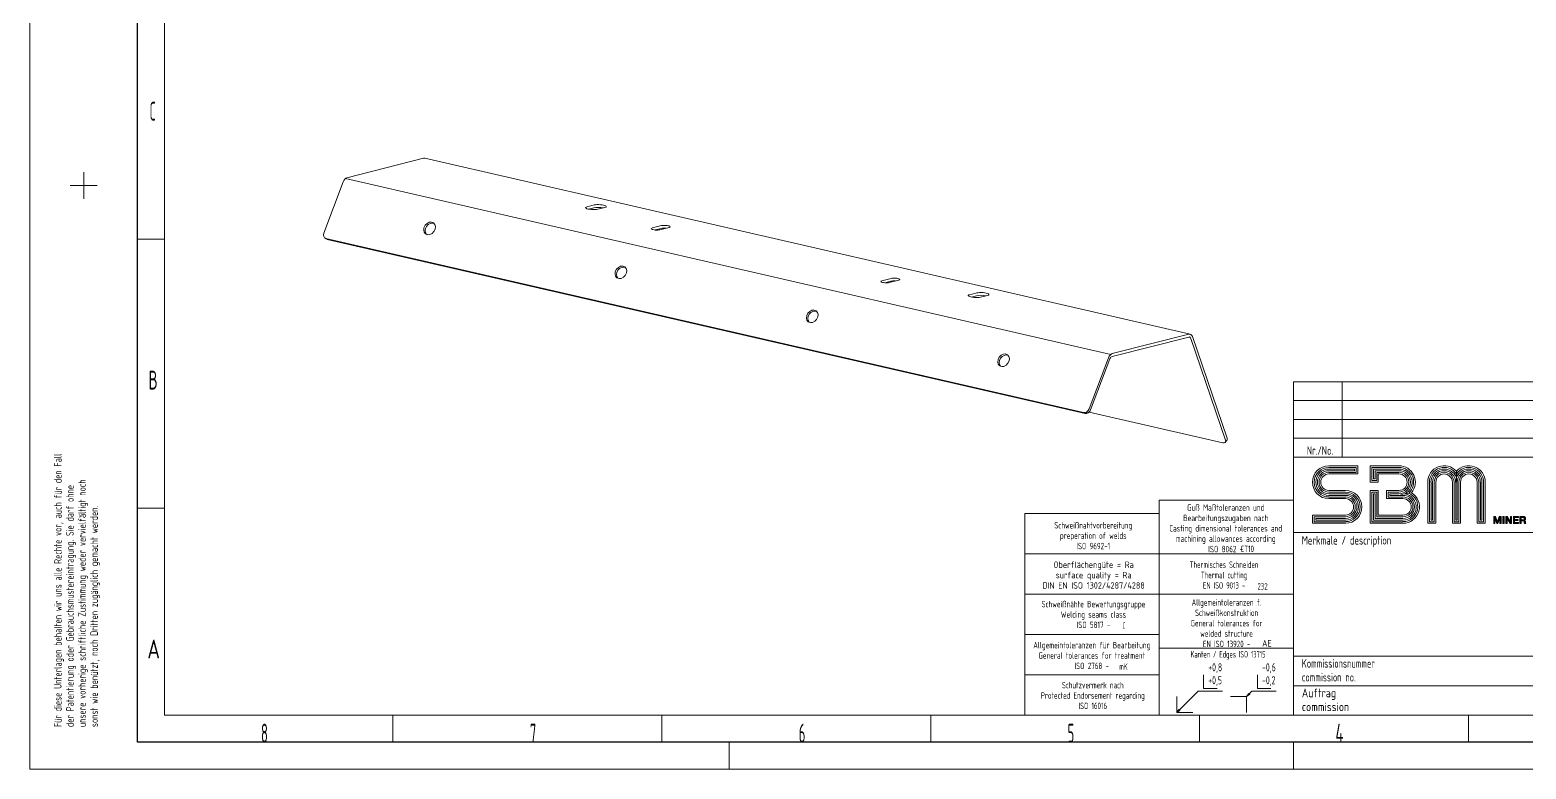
# Model space of a CAD drawing. Header units: millimetres. Extents: x 0 to 420, y 0 to 297.
# Drawn here: x 0 to 278.2, y 0 to 137.4 of the extents above; entities that cross this region are included whole.
import ezdxf
from ezdxf.lldxf.tags import DXFTag

# ---------------------------------------------------------------- set-up
doc = ezdxf.new("R2010")
doc.units = ezdxf.units.MM
doc.layers.add('1', color=7, linetype='CONTINUOUS', true_color=0xffffff)
doc.layers.add('256', color=7, linetype='CONTINUOUS', true_color=0xffffff)
doc.styles.add('iso-1', font='isocp.shx')
tags = doc.linetypes.add('DASHED', pattern=[25.72, 12.86, -12.86]).pattern_tags.tags
tags[6:7] = [DXFTag(74, 4), DXFTag(75, 0), DXFTag(340, '0'), DXFTag(46, 0.0), DXFTag(50, 0.0), DXFTag(44, 0.0), DXFTag(45, 0.0)]
tags[4:5] = [DXFTag(74, 4), DXFTag(75, 0), DXFTag(340, '0'), DXFTag(46, 0.0), DXFTag(50, 0.0), DXFTag(44, 0.0), DXFTag(45, 0.0)]

msp = doc.modelspace()

# ---------------------------------------------------------------- linework, layer by layer
at = {"layer": '1', "color": 4, "linetype": 'Continuous', "lineweight": 18}
for p, q in [((0, 0), (0, 297)), ((235, 72), (410, 72)), ((235, 72), (235, 10)), ((235, 58), (235, 44)), ((235, 58), (308, 58)), ((235, 58), (410, 58)), ((185, 40), (185, 47.5)), ((185, 47.5), (210, 47.5)), ((210, 50), (210, 40)), ((235, 50), (210, 50)), ((210, 47.5), (210, 40)), ((235, 40), (235, 50)), ((308, 44), (235, 44)), ((235, 44), (410, 44)), ((210, 40), (185, 40)), ((210, 40), (185, 40)), ((185, 40), (185, 32.5)), ((210, 40), (235, 40)), ((210, 40), (235, 40)), ((210, 40), (210, 32.5)), ((210, 32.5), (210, 40)), ((235, 40), (235, 32.5)), ((185, 32.5), (210, 32.5)), ((185, 32.5), (210, 32.5)), ((185, 32.5), (185, 25)), ((210, 32.5), (235, 32.5)), ((210, 32.5), (210, 22.5)), ((210, 32.5), (235, 32.5)), ((210, 32.5), (210, 25)), ((235, 32.5), (235, 22.5)), ((185, 25), (210, 25)), ((185, 25), (185, 17.5)), ((185, 25), (210, 25)), ((210, 25), (210, 17.5)), ((210, 10), (210, 22.5)), ((210, 22.5), (235, 22.5)), ((210, 22.5), (235, 22.5)), ((235, 22.5), (235, 10)), ((235, 21), (410, 21)), ((185, 17.5), (210, 17.5)), ((185, 17.5), (210, 17.5)), ((185, 17.5), (185, 10)), ((210, 17.5), (210, 10)), ((213.25, 10.5), (213.25, 13.5)), ((223.25, 13.5), (226.25, 13.5)), ((226.25, 13.5), (226.25, 10.5)), ((185, 10), (210, 10)), ((235, 10), (210, 10)), ((216.25, 10.5), (213.25, 10.5)), ((235, 10), (410, 10)), ((130, 5), (130, 0)), ((235, 5), (235, 0)), ((420, 0), (0, 0))]:
    msp.add_line(p, q, dxfattribs=at)
at = {"layer": '1', "color": 4, "linetype": 'Continuous', "lineweight": 25}
for p, q in [((20, 5), (20, 292)), ((415, 5), (20, 5))]:
    msp.add_line(p, q, dxfattribs=at)
at = {"layer": '1', "color": 1, "linetype": 'Continuous', "lineweight": 13}
for p, q in [((25, 287), (25, 10)), ((25, 98.5), (20, 98.5)), ((244, 58), (244, 72)), ((235, 68.5), (410, 68.5)), ((235, 65), (410, 65)), ((235, 61.5), (410, 61.5)), ((25, 48.5), (20, 48.5)), ((218.25, 15), (218.25, 17.5)), ((228.25, 15), (228.25, 17.5)), ((213.25, 10.5), (217.25, 14.5)), ((217.25, 14.5), (221.75, 14.5)), ((218.25, 15), (220.75, 15)), ((226.25, 13.5), (227.25, 14.5)), ((226.25, 13.5), (226.65, 14.07)), ((226.65, 14.07), (226.82, 13.9)), ((227.25, 14.5), (231.75, 14.5)), ((228.25, 15), (230.75, 15)), ((235, 15.5), (308, 15.5)), ((226.25, 13.5), (226.82, 13.9)), ((25, 10), (410, 10)), ((67.5, 10), (67.5, 5)), ((117.5, 10), (117.5, 5)), ((167.5, 10), (167.5, 5)), ((213.25, 10.5), (213.65, 11.07)), ((213.25, 10.5), (213.82, 10.9)), ((213.65, 11.07), (213.82, 10.9)), ((217.5, 10), (217.5, 5)), ((267.5, 10), (267.5, 5))]:
    msp.add_line(p, q, dxfattribs=at)
at = {"layer": '1', "color": 4, "linetype": 'DASHED', "lineweight": 18}
for p, q in [((10, 111), (10, 106)), ((7.5, 108.5), (12.5, 108.5))]:
    msp.add_line(p, q, dxfattribs=at)
at = {"layer": '1', "color": 1, "linetype": 'Continuous', "lineweight": 18}
for p, q in [((246.92, 56.4), (241.56, 56.4)), ((246.61, 56.09), (241.56, 56.09)), ((246.31, 55.78), (241.56, 55.78)), ((246.31, 55.48), (246.31, 55.78)), ((246.61, 55.17), (246.61, 56.09)), ((246.92, 54.87), (246.92, 56.4)), ((254.57, 56.4), (249.21, 56.4)), ((249.21, 56.4), (249.21, 53.34)), ((249.52, 56.09), (249.52, 53.64)), ((254.57, 56.09), (249.52, 56.09)), ((249.83, 55.78), (249.83, 53.95)), ((254.57, 55.78), (249.83, 55.78)), ((241.56, 55.48), (246.31, 55.48)), ((241.56, 55.17), (246.61, 55.17)), ((241.56, 54.87), (246.92, 54.87)), ((249.21, 53.34), (250.74, 53.34)), ((249.52, 53.64), (250.44, 53.64)), ((249.83, 53.95), (250.13, 53.95)), ((250.13, 53.95), (250.13, 55.48)), ((250.13, 55.48), (254.57, 55.48)), ((250.44, 53.64), (250.44, 55.17)), ((250.44, 55.17), (254.57, 55.17)), ((250.74, 53.34), (250.74, 54.87)), ((250.74, 54.87), (254.57, 54.87)), ((259.92, 53.34), (259.92, 45.69)), ((260.23, 53.34), (260.23, 45.99)), ((260.54, 53.34), (260.54, 46.3)), ((260.84, 46.3), (260.84, 53.34)), ((261.15, 45.99), (261.15, 53.34)), ((261.45, 45.69), (261.45, 53.34)), ((264.51, 53.34), (264.51, 45.69)), ((264.82, 53.34), (264.82, 45.99)), ((265.13, 53.34), (265.13, 46.3)), ((265.28, 55.36), (265.28, 53.34)), ((265.43, 46.3), (265.43, 53.34)), ((265.74, 45.99), (265.74, 53.34)), ((266.04, 45.69), (266.04, 53.34)), ((269.1, 53.34), (269.1, 45.69)), ((269.41, 53.34), (269.41, 45.99)), ((269.72, 53.34), (269.72, 46.3)), ((270.02, 46.3), (270.02, 53.34)), ((270.33, 45.99), (270.33, 53.34)), ((270.63, 45.69), (270.63, 53.34)), ((241.56, 51.81), (244.62, 51.81)), ((244.62, 51.5), (241.56, 51.5)), ((244.62, 51.19), (241.56, 51.19)), ((241.56, 50.89), (244.62, 50.89)), ((241.56, 50.58), (244.62, 50.58)), ((241.56, 50.28), (244.62, 50.28)), ((250.74, 51.81), (249.21, 51.81)), ((249.21, 51.81), (249.21, 45.69)), ((250.44, 51.5), (249.52, 51.5)), ((249.52, 51.5), (249.52, 45.99)), ((250.13, 51.19), (249.83, 51.19)), ((249.83, 51.19), (249.83, 46.3)), ((250.13, 46.6), (250.13, 51.19)), ((250.44, 46.91), (250.44, 51.5)), ((250.74, 47.22), (250.74, 51.81)), ((254.57, 51.81), (252.27, 51.81)), ((252.27, 51.81), (252.27, 50.28)), ((252.27, 50.28), (255.33, 50.28)), ((254.57, 51.5), (252.58, 51.5)), ((252.58, 51.5), (252.58, 50.58)), ((252.58, 50.58), (255.33, 50.58)), ((254.57, 51.19), (252.89, 51.19)), ((252.89, 51.19), (252.89, 50.89)), ((252.89, 50.89), (255.33, 50.89)), ((256.91, 51.37), (254.95, 51.04)), ((244.62, 47.22), (238.5, 47.22)), ((238.5, 47.22), (238.5, 45.69)), ((238.5, 45.69), (244.62, 45.69)), ((244.62, 46.91), (238.81, 46.91)), ((238.81, 46.91), (238.81, 45.99)), ((238.81, 45.99), (244.62, 45.99)), ((244.62, 46.6), (239.12, 46.6)), ((239.12, 46.6), (239.12, 46.3)), ((239.12, 46.3), (244.62, 46.3)), ((249.21, 45.69), (255.33, 45.69)), ((249.52, 45.99), (255.33, 45.99)), ((249.83, 46.3), (255.33, 46.3)), ((255.33, 46.6), (250.13, 46.6)), ((255.33, 46.91), (250.44, 46.91)), ((255.33, 47.22), (250.74, 47.22)), ((259.92, 45.69), (261.45, 45.69)), ((260.23, 45.99), (261.15, 45.99)), ((260.54, 46.3), (260.84, 46.3)), ((264.51, 45.69), (266.04, 45.69)), ((264.82, 45.99), (265.74, 45.99)), ((265.13, 46.3), (265.43, 46.3)), ((269.1, 45.69), (270.63, 45.69)), ((269.41, 45.99), (270.33, 45.99)), ((269.72, 46.3), (270.02, 46.3))]:
    msp.add_line(p, q, dxfattribs=at)
at = {"layer": '1', "color": 6, "linetype": 'Continuous', "lineweight": 18}
for p, q in [((272.54, 46.97), (272.21, 46.97)), ((272.21, 46.97), (272.21, 45.63)), ((272.21, 45.63), (272.44, 45.63)), ((272.33, 45.69), (272.33, 46.9)), ((272.33, 46.9), (272.46, 46.9)), ((272.44, 45.63), (272.44, 46.66)), ((272.44, 46.66), (272.8, 45.63)), ((272.46, 46.9), (272.87, 45.69)), ((272.9, 45.92), (272.54, 46.97)), ((272.8, 45.63), (272.99, 45.63)), ((272.87, 45.69), (272.92, 45.69)), ((273.24, 46.97), (272.9, 45.92)), ((272.92, 45.69), (273.33, 46.9)), ((272.99, 45.63), (273.35, 46.66)), ((273.56, 46.97), (273.24, 46.97)), ((273.33, 46.9), (273.45, 46.9)), ((273.35, 46.66), (273.35, 45.63)), ((273.35, 45.63), (273.56, 45.63)), ((273.45, 46.9), (273.45, 45.69)), ((273.56, 45.63), (273.56, 46.97)), ((273.9, 46.97), (273.9, 45.63)), ((274.13, 46.97), (273.9, 46.97)), ((273.9, 45.63), (274.13, 45.63)), ((274.02, 45.69), (274.02, 46.9)), ((274.13, 45.63), (274.13, 46.97)), ((274.71, 46.97), (274.48, 46.97)), ((274.48, 46.97), (274.48, 45.63)), ((274.48, 45.63), (274.69, 45.63)), ((274.58, 45.69), (274.58, 46.9)), ((274.58, 46.9), (274.63, 46.9)), ((274.63, 46.9), (275.36, 45.69)), ((274.69, 45.63), (274.69, 46.61)), ((274.69, 46.61), (275.28, 45.63)), ((275.3, 45.97), (274.71, 46.97)), ((275.28, 45.63), (275.52, 45.63)), ((275.52, 46.97), (275.3, 46.97)), ((275.3, 46.97), (275.3, 45.97)), ((275.36, 45.69), (275.41, 45.69)), ((275.41, 45.69), (275.41, 46.9)), ((275.52, 45.63), (275.52, 46.97)), ((276.79, 46.97), (275.86, 46.97)), ((275.86, 46.97), (275.86, 45.63)), ((275.86, 45.63), (276.8, 45.63)), ((276.73, 46.87), (275.98, 46.87)), ((275.98, 46.87), (275.98, 45.73)), ((275.98, 46.31), (276.67, 46.31)), ((275.98, 45.73), (276.73, 45.73)), ((276.09, 46.41), (276.09, 46.77)), ((276.09, 46.77), (276.79, 46.77)), ((276.74, 46.41), (276.09, 46.41)), ((276.09, 45.83), (276.09, 46.22)), ((276.09, 46.22), (276.74, 46.22)), ((276.8, 45.83), (276.09, 45.83)), ((276.74, 46.22), (276.74, 46.41)), ((276.79, 46.77), (276.79, 46.97)), ((276.8, 45.63), (276.8, 45.83)), ((277.69, 46.97), (277.07, 46.97)), ((277.07, 46.97), (277.07, 45.63)), ((277.07, 45.63), (277.3, 45.63)), ((277.18, 46.87), (277.69, 46.87)), ((277.18, 46.87), (277.18, 45.73)), ((277.78, 46.26), (277.18, 46.26)), ((277.3, 46.78), (277.66, 46.78)), ((277.3, 46.35), (277.3, 46.78)), ((277.68, 46.35), (277.3, 46.35)), ((277.3, 45.63), (277.3, 46.17)), ((277.3, 46.17), (277.63, 46.17)), ((277.7, 46.35), (277.68, 46.35)), ((277.74, 46.97), (277.69, 46.97)), ((277.92, 46.26), (277.91, 46.26)), ((277.92, 45.64), (277.92, 45.63)), ((277.92, 45.63), (278.17, 45.63))]:
    msp.add_line(p, q, dxfattribs=at)
at = {"layer": '1', "color": 1, "linetype": 'Continuous', "lineweight": 18}
for centre, radius, start, end in [((241.56, 53.34), 3.06, 90, 270), ((241.56, 53.34), 2.75, 90, 270), ((241.56, 53.34), 2.45, 90, 270), ((254.57, 53.34), 3.06, 319.9677, 90), ((254.57, 53.34), 2.75, 311.8088, 90), ((254.57, 53.34), 2.45, 297.5778, 90), ((262.98, 53.34), 3.06, 41.4096, 180), ((262.98, 53.34), 2.75, 33.5573, 180), ((262.98, 53.34), 2.45, 20.3641, 180), ((267.57, 53.34), 3.06, 360, 138.5904), ((267.57, 53.34), 2.75, 360, 146.4427), ((267.57, 53.34), 2.45, 360, 159.6359), ((241.56, 53.34), 2.14, 90, 270), ((241.56, 53.34), 1.84, 90, 270), ((241.56, 53.34), 1.53, 90, 270), ((254.57, 53.34), 2.14, 270, 90), ((254.57, 53.34), 1.84, 270, 90), ((254.57, 53.34), 1.53, 270, 90), ((262.98, 53.34), 2.14, 360, 180), ((262.98, 53.34), 1.84, 360, 180), ((262.98, 53.34), 1.53, 360, 180), ((267.57, 53.34), 2.14, 360, 180), ((267.57, 53.34), 1.84, 360, 180), ((267.57, 53.34), 1.53, 360, 180), ((244.62, 48.75), 3.06, 270, 90), ((244.62, 48.75), 2.75, 270, 90), ((244.62, 48.75), 2.45, 270, 90), ((244.62, 48.75), 2.14, 270, 90), ((244.62, 48.75), 1.84, 270, 90), ((244.62, 48.75), 1.53, 270, 90), ((255.33, 48.75), 3.06, 270, 58.957), ((255.33, 48.75), 2.75, 270, 67.1158), ((255.33, 48.75), 2.45, 270, 81.3468), ((255.33, 48.75), 2.14, 270, 90), ((255.33, 48.75), 1.84, 270, 90), ((255.33, 48.75), 1.53, 270, 90)]:
    msp.add_arc(centre, radius, start, end, dxfattribs=at)
at = {"layer": '1', "color": 6, "linetype": 'Continuous', "lineweight": 18}
for centre, radius, start, end in [((277.64, 45.7), 0.471, 85.2101, 90.5249), ((277.67, 46.56), 0.223, 4.9005, 90.4567), ((277.65, 45.82), 0.352, 78.0994, 85.2101), ((277.69, 46.57), 0.302, 270, 90), ((277.69, 46.56), 0.204, 274.1582, 4.9004), ((277.67, 45.92), 0.255, 71.2107, 78.0994), ((277.7, 46.27), 0.703, 82.5347, 86.7103), ((277.68, 45.97), 0.203, 62.6007, 71.2108), ((277.74, 46), 0.271, 352.0688, 79.5068), ((277.7, 45.99), 0.17, 52.3105, 62.6006), ((277.71, 46.38), 0.589, 77.5536, 82.5346), ((277.7, 46), 0.16, 41.3626, 52.3103), ((277.69, 45.99), 0.176, 31.4066, 41.3626), ((277.73, 46.43), 0.531, 72.0229, 77.5537), ((277.66, 45.97), 0.218, 23.36, 31.4065), ((277.61, 45.95), 0.266, 16.7661, 23.3601), ((277.5, 45.92), 0.384, 12.2018, 16.766), ((277.4, 45.9), 0.483, 8.5735, 12.2017), ((277.22, 45.87), 0.666, 5.9448, 8.5735), ((277.09, 45.86), 0.803, 3.7631, 5.9448), ((277.77, 46.56), 0.399, 64.6564, 72.0228), ((276.7, 45.83), 1.19, 2.2919, 3.7631), ((276.83, 45.84), 1.06, 0.6338, 2.2919), ((273.07, 45.79), 4.82, 0.2701, 0.6337), ((283.3, 45.84), 5.41, 180.2701, 180.5936), ((278.56, 45.79), 0.675, 180.5936, 183.1866), ((278.44, 45.79), 0.549, 183.1865, 186.3788), ((278.22, 45.76), 0.332, 186.3788, 191.6496), ((278.19, 45.76), 0.301, 191.6496, 197.4718), ((277.82, 46.53), 0.283, 288.5643, 298.953), ((278.09, 45.72), 0.191, 197.4719, 206.6163), ((277.88, 46.07), 0.196, 64.419, 75.6506), ((277.79, 46.6), 0.356, 56.4087, 64.6564), ((277.81, 46.56), 0.314, 298.9529, 308.3029), ((277.87, 46.05), 0.219, 54.3456, 64.4191), ((277.81, 46.64), 0.311, 46.9821, 56.4087), ((277.87, 46.06), 0.213, 46.4532, 54.3455), ((277.81, 46.55), 0.301, 308.3029, 318.0437), ((278.69, 45.86), 0.69, 172.0688, 191.5702), ((277.83, 46.65), 0.289, 36.8309, 46.9821), ((277.84, 46.03), 0.25, 39.7233, 46.4532), ((277.81, 46.55), 0.308, 318.0437, 327.5706), ((277.86, 46.04), 0.227, 32.2959, 39.7234), ((277.83, 46.02), 0.269, 26.0298, 32.2959), ((277.82, 46.65), 0.292, 26.7823, 36.8309), ((277.8, 46.56), 0.313, 327.5705, 336.9566), ((277.82, 46.02), 0.277, 19.9457, 26.0298), ((277.79, 46.64), 0.326, 17.7788, 26.7823), ((277.76, 45.99), 0.344, 15.051, 19.9456), ((277.76, 46.58), 0.364, 336.9566, 345.0196), ((277.77, 46), 0.333, 9.996, 15.051), ((277.64, 45.98), 0.458, 6.3205, 9.996), ((277.74, 46.62), 0.387, 10.1778, 17.7788), ((277.71, 45.98), 0.387, 1.9688, 6.3205), ((277, 45.96), 1.1, 0.4395, 1.9687), ((280.82, 45.99), 2.72, 180.4395, 181.0586), ((279.32, 45.96), 1.22, 181.0585, 182.4419), ((279.52, 45.97), 1.42, 182.4419, 183.6307), ((279.28, 45.95), 1.17, 183.6307, 185.0653), ((277.73, 46.58), 0.396, 345.0196, 352.4285), ((279.18, 45.94), 1.08, 185.0652, 186.6298), ((279.06, 45.93), 0.96, 186.6298, 188.383), ((279.02, 45.93), 0.921, 188.383, 190.2103), ((277.68, 46.61), 0.448, 3.6236, 10.1779), ((277.57, 46.6), 0.556, 358.3458, 3.6236), ((277.63, 46.6), 0.496, 352.4286, 358.3457), ((278.69, 45.86), 0.578, 190.2103, 193.1248), ((278.69, 45.87), 0.579, 193.1248, 196.033), ((278.45, 45.8), 0.329, 196.0329, 201.1556), ((278.4, 45.78), 0.276, 201.1555, 207.2534), ((278.3, 45.73), 0.165, 207.2533, 217.4618)]:
    msp.add_arc(centre, radius, start, end, dxfattribs=at)
at = {"layer": '256', "color": 7, "linetype": 'Continuous', "lineweight": 18}
for p, q in [((73.21, 113.56), (58.94, 109.94)), ((215.75, 80.86), (73.43, 113.56)), ((58.25, 109.16), (54.64, 99.66)), ((103.6, 104.55), (104.91, 104.88)), ((103.9, 104.11), (104.89, 104.36)), ((105.59, 104.09), (106.91, 104.42)), ((115.7, 100.6), (117.45, 101.04)), ((116.29, 100.23), (117.43, 100.52)), ((117.12, 100.27), (118.88, 100.72)), ((54.83, 98.76), (55.1, 98.57)), ((55.03, 98.67), (195.93, 66.3)), ((55.3, 98.48), (196.2, 66.11)), ((158.39, 90.79), (160.15, 91.23)), ((158.99, 90.42), (160.12, 90.71)), ((159.81, 90.46), (161.57, 90.91)), ((174.76, 88.2), (176.07, 88.53)), ((175.06, 87.76), (176.05, 88.01)), ((176.75, 87.74), (178.07, 88.07)), ((215.53, 80.86), (201.26, 77.24)), ((215.5, 80.33), (201.23, 76.72)), ((222.33, 61.18), (215.86, 80.08)), ((222.62, 61.52), (216.16, 80.42)), ((200.56, 76.46), (196.95, 66.96)), ((200.84, 76.27), (197.23, 66.77)), ((196.97, 66.38), (221.85, 60.66)), ((222.29, 60.75), (222.58, 61.08))]:
    msp.add_line(p, q, dxfattribs=at)
at = {"layer": '256', "color": 6, "linetype": 'Continuous', "lineweight": 13}
for p, q in [((58.66, 109.79), (200.98, 77.09)), ((196.62, 66.15), (196.35, 66.34))]:
    msp.add_line(p, q, dxfattribs=at)
at = {"layer": '256', "color": 7, "linetype": 'Continuous', "lineweight": 18}
for centre, major_axis, ratio, start_param, end_param in [((73.15, 112.33), (0.28, 1.23), 0.58469, 6.283173, 6.574622), ((58.88, 108.72), (0.28, 1.23), 0.58469, 0.291437, 1.338634), ((104.59, 104.32), (-1.26, 0.07), 0.233097, 5.638118, 8.779711), ((105.88, 104.13), (-1.26, 0.07), 0.233097, 4.142376, 5.638118), ((105.91, 104.65), (-1.26, 0.07), 0.233097, 2.496525, 5.638118), ((74.58, 100.34), (-0.72, -1.03), 0.789492, 3.309037, 6.115755), ((116.41, 100.43), (-0.899, 0.047), 0.233097, 5.638118, 8.779711), ((118.14, 100.36), (-0.899, 0.047), 0.233097, 4.59668, 5.638118), ((118.16, 100.88), (-0.899, 0.047), 0.233097, 2.496525, 5.638118), ((55.35, 99.5), (-0.516, -0.738), 0.789492, 5.021402, 6.592198), ((55.62, 99.31), (0.516, 0.738), 0.789492, 3.141575, 3.450605), ((110.16, 92.17), (-0.72, -1.03), 0.789492, 3.309037, 6.115755), ((159.1, 90.63), (0.899, -0.047), 0.233097, 2.496525, 5.638118), ((160.83, 90.55), (0.899, -0.047), 0.233097, 1.455088, 2.496525), ((160.86, 91.07), (0.899, -0.047), 0.233097, 5.638118, 8.779711), ((175.75, 87.97), (1.26, -0.07), 0.233097, 2.496525, 5.638118), ((177.04, 87.78), (1.26, -0.07), 0.233097, 1.000784, 2.496525), ((177.07, 88.3), (1.26, -0.07), 0.233097, 5.638118, 8.779711), ((145.74, 83.99), (-0.72, -1.03), 0.789492, 3.309037, 6.115755), ((215.47, 79.63), (-0.28, -1.23), 0.58469, 2.385832, 3.433029), ((215.47, 79.63), (-0.161, -0.702), 0.58469, 2.385832, 3.433029), ((181.32, 75.82), (-0.72, -1.03), 0.789492, 3.309037, 6.115755), ((201.2, 76.02), (-0.28, -1.23), 0.58469, 3.433029, 4.480227), ((201.2, 76.02), (-0.161, -0.702), 0.58469, 3.433029, 4.480227), ((196.24, 67.13), (-0.516, -0.738), 0.789492, 0.309013, 1.879809), ((196.51, 66.94), (0.516, 0.738), 0.789492, 3.450605, 5.021402), ((221.91, 61.68), (-0.671, 0.6), 0.556395, 3.141576, 3.922138), ((221.61, 61.35), (0.671, -0.6), 0.556395, 5.492935, 7.063731)]:
    msp.add_ellipse(centre, major_axis=major_axis, ratio=ratio, start_param=start_param, end_param=end_param, dxfattribs=at)
for centre in [(74.31, 100.53), (109.89, 92.36), (145.47, 84.18), (181.05, 76.01)]:
    msp.add_ellipse(centre, major_axis=(-0.72, -1.03), ratio=0.789492, dxfattribs=at)

# ---------------------------------------------------------------- texts
at = {"layer": '1', "color": 1, "linetype": 'Continuous', "lineweight": 13, "line_spacing_factor": 0.963855, "style": 'iso-1'}
for s, insert, char_height, attachment_point in [('\\W0.5104;C', (22.25, 120.57), 3.5, 7), ('\\W0.6380;B', (22.05, 70.57), 3.5, 7), ('\\W0.6908;Nr./No.', (239.9, 58.42), 1.6, 8), ('\\W0.7208;Guß Maßtoleranzen und\\PBearbeitungszugaben nach\\PCasting dimensional tolerances and\\Pmachining allowances according\\PISO 8062 -      ', (222.37, 40.31), 1.2, 8), ('\\W0.7053;Schweißnahtvorbereitung\\Ppreperation of welds\\PISO 9692-1', (197.73, 40.87), 1.2, 8), ('\\W0.8007;Merkmale / description', (236.52, 41.25), 1.6, 7), ('\\W0.8226;Oberflächengüte = Ra\\Psurface quality = Ra\\PDIN EN ISO 1302/4287/4288', (197.8, 33.54), 1.2, 8), ('\\W0.6723;Thermisches Schneiden\\PThermal cutting\\PEN ISO 9013 -', (222.06, 33.55), 1.2, 8), ('\\W0.7101;Schweißnähte Bewertungsgruppe\\PWelding seams class\\PISO 5817 -', (197.77, 26.22), 1.2, 8), ('\\W0.6988;Allgemeintoleranzen f.\\PSchweißkonstruktion\\PGeneral tolerances for\\Pwelded structure\\PEN ISO 13920 -', (222.53, 22.67), 1.2, 8), ('\\W0.8300;A', (21.84, 20.57), 3.5, 7), ('\\W0.7111;Allgemeintoleranzen für Bearbeitung\\PGeneral tolerances for treatment\\PISO 2768 -', (197.46, 18.59), 1.2, 8), ('\\W0.6454;Kanten / Edges ISO 13715', (222.8, 20.38), 1.2, 8), ('\\W0.7508;Kommissionsnummer\\Pcommission no.', (236.52, 16.28), 1.6, 7), ('\\W0.6940;Schutzvermerk nach\\PProtected Endorsement regarding\\PISO 16016', (197.65, 11.16), 1.2, 8), ('\\W0.9206;Auftrag\\Pcommission', (236.52, 10.78), 1.6, 7), ('\\W0.5404;8', (42.97, 4.93), 3.5, 7), ('\\W0.5404;7', (92.97, 4.93), 3.5, 7), ('\\W0.5404;6', (142.97, 4.93), 3.5, 7), ('\\W0.5404;5', (192.97, 4.93), 3.5, 7), ('\\W0.6380;4', (242.76, 4.93), 3.5, 7)]:
    msp.add_mtext(s, dxfattribs=dict(at, insert=insert, char_height=char_height, attachment_point=attachment_point))
at = {"layer": '1', "color": 3, "linetype": 'Continuous', "lineweight": 13, "line_spacing_factor": 0.963855, "style": 'iso-1'}
for s, insert, char_height, attachment_point in [('\\W0.5469; ', (238.02, 68.62), 2, 7), ('\\W0.5469; ', (245.65, 68.62), 2, 7), ('\\W0.5469; ', (238.02, 65.12), 2, 7), ('\\W0.5469; ', (245.65, 65.12), 2, 7), ('\\W0.5469; ', (238.04, 61.62), 2, 7), ('\\W0.5469; ', (245.67, 61.62), 2, 7), ('\\W0.6962;CT10', (226.38, 40.35), 1.2, 8), ('\\W0.6850;232', (228.27, 33.37), 1.2, 7), ('\\W0.5104;C', (203.2, 26.08), 1.2, 7), ('\\W0.8250;AE', (229.13, 22.78), 1.2, 7), ('\\W0.6563;mK', (202.59, 18.45), 1.2, 7), ('\\W1.0000;', (257.16, 16.43), 2.5, 7), ('\\W1.0000;', (257.16, 10.93), 2.5, 7)]:
    msp.add_mtext(s, dxfattribs=dict(at, insert=insert, char_height=char_height, attachment_point=attachment_point))
at = {"layer": '1', "color": 1, "linetype": 'Continuous', "lineweight": 13, "insert": (13.06, 7.81), "char_height": 1.4, "attachment_point": 7, "rotation": 90, "line_spacing_factor": 0.963855, "style": 'iso-1'}
msp.add_mtext('\\W0.8424;Für diese Unterlagen behalten wir uns alle Rechte vor, auch für den Fall\\Pder Patentierung oder Gebrauchsmustereintragung. Sie darf ohne\\Punsere vorherige schriftliche Zustimmung weder vervielfältigt noch\\Psonst wie benützt, noch Dritten zugänglich gemacht werden.', dxfattribs=at)
at = {"layer": '1', "color": 3, "linetype": 'Continuous', "lineweight": 18, "char_height": 3, "attachment_point": 7, "line_spacing_factor": 0.963855, "style": 'iso-1'}
for insert in [(237.4, 37.17), (237.24, 31.67), (237.24, 26.67), (237.15, 21.67)]:
    msp.add_mtext('\\W1.0000;', dxfattribs=dict(at, insert=insert))
at = {"layer": '1', "color": 92, "linetype": 'Continuous', "lineweight": 13, "char_height": 1.5, "attachment_point": 7, "line_spacing_factor": 0.963855, "style": 'iso-1'}
for s, insert in [('\\W0.6293;+0,8\\P+0,5', (219.12, 15.42)), ('\\W0.6293;-0,6\\P-0,2', (229.12, 15.42))]:
    msp.add_mtext(s, dxfattribs=dict(at, insert=insert))

doc.saveas('drawing.dxf')
